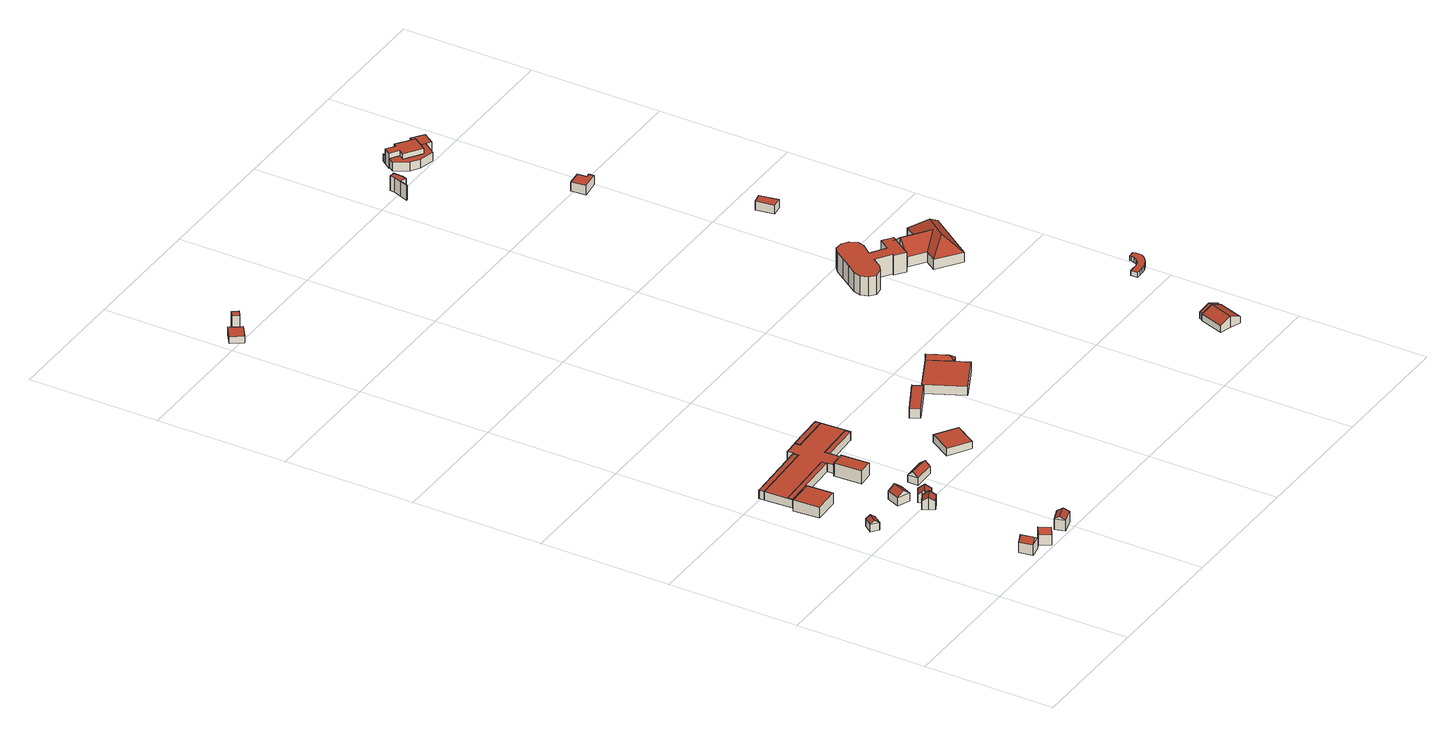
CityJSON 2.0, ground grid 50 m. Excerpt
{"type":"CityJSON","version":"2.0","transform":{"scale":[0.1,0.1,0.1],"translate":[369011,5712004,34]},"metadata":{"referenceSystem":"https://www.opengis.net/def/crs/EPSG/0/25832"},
"CityObjects":{
"building1":{"type":"Building","attributes":{"Geometrietyp2DReferenz":"3000","Gemeindeschluessel":"05513000","function":"31001_3260","roofType":"3100","measuredHeight":5.79},"address":[{"country":"Germany","locality":"Gelsenkirchen","thoroughfareNumber":"64","thoroughfareName":"Bleckstraße"}],"geometry":[{"type":"Solid","lod":"2","boundaries":[[[[0,1,2,3]],[[4,5,1,0]],[[6,7,5,4]],[[3,2,7,6]],[[0,8,4]],[[6,9,3]],[[3,9,8,0]],[[4,8,9,6]],[[1,5,7,2]]]],"semantics":{"surfaces":[{"type":"WallSurface"},{"type":"RoofSurface"},{"type":"GroundSurface"}],"values":[[0,0,0,0,0,0,1,1,2]]}}]},
"building2":{"type":"Building","attributes":{"Geometrietyp2DReferenz":"3000","Gemeindeschluessel":"05513000","function":"31001_3260","roofType":"3100","measuredHeight":4.39},"address":[{"country":"Germany","locality":"Gelsenkirchen","thoroughfareNumber":"64","thoroughfareName":"Bleckstraße"}],"geometry":[{"type":"Solid","lod":"2","boundaries":[[[[10,11,12,13]],[[14,15,11,10]],[[16,17,15,14]],[[13,12,17,16]],[[10,18,14]],[[16,19,13]],[[13,19,18,10]],[[14,18,19,16]],[[11,15,17,12]]]],"semantics":{"surfaces":[{"type":"WallSurface"},{"type":"RoofSurface"},{"type":"GroundSurface"}],"values":[[0,0,0,0,0,0,1,1,2]]}}]},
"building3":{"type":"Building","attributes":{"Geometrietyp2DReferenz":"3000","Gemeindeschluessel":"05513000","function":"31001_3260","roofType":"3100","measuredHeight":5.66},"address":[{"country":"Germany","locality":"Gelsenkirchen","thoroughfareNumber":"64","thoroughfareName":"Bleckstraße"}],"geometry":[{"type":"Solid","lod":"2","boundaries":[[[[20,21,22,23]],[[24,25,21,20]],[[26,27,25,24]],[[23,22,27,26]],[[20,28,24]],[[26,29,23]],[[23,29,28,20]],[[24,28,29,26]],[[21,25,27,22]]]],"semantics":{"surfaces":[{"type":"WallSurface"},{"type":"RoofSurface"},{"type":"GroundSurface"}],"values":[[0,0,0,0,0,0,1,1,2]]}}]},
"building4":{"type":"Building","attributes":{"Geometrietyp2DReferenz":"3000","Gemeindeschluessel":"05513000","function":"31001_3264","roofType":"1000","measuredHeight":4.33,"storeysAboveGround":1},"address":[{"country":"Germany","locality":"Gelsenkirchen","thoroughfareNumber":"64","thoroughfareName":"Bleckstraße"}],"geometry":[{"type":"Solid","lod":"2","boundaries":[[[[30,31,32,33]],[[34,35,31,30]],[[36,37,35,34]],[[33,32,37,36]],[[34,30,33,36]],[[31,35,37,32]]]],"semantics":{"surfaces":[{"type":"WallSurface"},{"type":"RoofSurface"},{"type":"GroundSurface"}],"values":[[0,0,0,0,1,2]]}}]},
"building5":{"type":"Building","attributes":{"Geometrietyp2DReferenz":"3000","Gemeindeschluessel":"05513000","function":"31001_3260","roofType":"3100","measuredHeight":5.54},"address":[{"country":"Germany","locality":"Gelsenkirchen","thoroughfareNumber":"64","thoroughfareName":"Bleckstraße"}],"geometry":[{"type":"Solid","lod":"2","boundaries":[[[[38,39,40,41]],[[42,43,39,38]],[[44,45,43,42]],[[41,40,45,44]],[[38,46,42]],[[44,47,41]],[[41,47,46,38]],[[42,46,47,44]],[[39,43,45,40]]]],"semantics":{"surfaces":[{"type":"WallSurface"},{"type":"RoofSurface"},{"type":"GroundSurface"}],"values":[[0,0,0,0,0,0,1,1,2]]}}]},
"building6":{"type":"Building","attributes":{"Geometrietyp2DReferenz":"3000","Gemeindeschluessel":"05513000","function":"31001_3260","roofType":"3100","measuredHeight":4.97},"address":[{"country":"Germany","locality":"Gelsenkirchen","thoroughfareNumber":"64","thoroughfareName":"Bleckstraße"}],"geometry":[{"type":"Solid","lod":"2","boundaries":[[[[48,49,50,51]],[[52,53,49,48]],[[54,55,53,52]],[[56,57,55,54]],[[58,59,57,56]],[[60,61,59,58]],[[51,50,61,60]],[[54,52,48,56]],[[51,60,58,56,48]],[[49,53,55,57,59,61,50]]]],"semantics":{"surfaces":[{"type":"WallSurface"},{"type":"RoofSurface"},{"type":"GroundSurface"}],"values":[[0,0,0,0,0,0,0,1,1,2]]}}]},
"building7":{"type":"Building","attributes":{"Geometrietyp2DReferenz":"3000","Gemeindeschluessel":"05513000","function":"51009_1610","roofType":"1000","measuredHeight":3.39},"geometry":[{"type":"Solid","lod":"2","boundaries":[[[[62,63,64,65]],[[66,67,63,62]],[[68,69,67,66]],[[65,64,69,68]],[[66,62,65,68]],[[63,67,69,64]]]],"semantics":{"surfaces":[{"type":"WallSurface"},{"type":"RoofSurface"},{"type":"GroundSurface"}],"values":[[0,0,0,0,1,2]]}}]},
"building8":{"type":"Building","attributes":{"Geometrietyp2DReferenz":"3000","Gemeindeschluessel":"05513000","function":"31001_3260","roofType":"3100","measuredHeight":5.21},"address":[{"country":"Germany","locality":"Gelsenkirchen","thoroughfareNumber":"64","thoroughfareName":"Bleckstraße"}],"geometry":[{"type":"Solid","lod":"2","boundaries":[[[[70,71,72,73]],[[74,75,71,70]],[[76,77,75,74]],[[73,72,77,76]],[[70,78,74]],[[76,79,73]],[[73,79,78,70]],[[74,78,79,76]],[[71,75,77,72]]]],"semantics":{"surfaces":[{"type":"WallSurface"},{"type":"RoofSurface"},{"type":"GroundSurface"}],"values":[[0,0,0,0,0,0,1,1,2]]}}]},
"building9":{"type":"Building","attributes":{"Geometrietyp2DReferenz":"3000","Gemeindeschluessel":"05513000","function":"51009_1610","roofType":"1000","measuredHeight":3.41},"geometry":[{"type":"Solid","lod":"2","boundaries":[[[[80,81,82,83]],[[84,85,81,80]],[[86,87,85,84]],[[83,82,87,86]],[[84,80,83,86]],[[81,85,87,82]]]],"semantics":{"surfaces":[{"type":"WallSurface"},{"type":"RoofSurface"},{"type":"GroundSurface"}],"values":[[0,0,0,0,1,2]]}}]},
"building10":{"type":"Building","attributes":{"Geometrietyp2DReferenz":"3000","Gemeindeschluessel":"05513000","function":"31001_3260","roofType":"3100","measuredHeight":4.9},"address":[{"country":"Germany","locality":"Gelsenkirchen","thoroughfareNumber":"64","thoroughfareName":"Bleckstraße"}],"geometry":[{"type":"Solid","lod":"2","boundaries":[[[[88,89,90,91]],[[92,93,89,88]],[[94,95,93,92]],[[96,97,95,94]],[[98,99,97,96]],[[100,101,99,98]],[[91,90,101,100]],[[94,92,88,91,96]],[[100,98,96,91]],[[89,93,95,97,99,101,90]]]],"semantics":{"surfaces":[{"type":"WallSurface"},{"type":"RoofSurface"},{"type":"GroundSurface"}],"values":[[0,0,0,0,0,0,0,1,1,2]]}}]},
"building11":{"type":"Building","attributes":{"Geometrietyp2DReferenz":"3000","Gemeindeschluessel":"05513000","function":"31001_3260","roofType":"1000","measuredHeight":3.38,"storeysAboveGround":1},"address":[{"country":"Germany","locality":"Gelsenkirchen","thoroughfareNumber":"64","thoroughfareName":"Bleckstraße"}],"geometry":[{"type":"Solid","lod":"2","boundaries":[[[[84,85,87,86]],[[80,81,85,84]],[[83,82,81,80]],[[102,103,82,83]],[[104,105,103,102]],[[106,107,105,104]],[[108,109,107,106]],[[110,111,109,108]],[[112,113,111,110]],[[114,115,113,112]],[[116,117,115,114]],[[118,119,117,116]],[[120,121,119,118]],[[122,123,121,120]],[[124,125,123,122]],[[126,127,125,124]],[[128,129,127,126]],[[130,131,129,128]],[[62,63,131,130]],[[65,64,63,62]],[[68,69,64,65]],[[66,67,69,68]],[[132,133,67,66]],[[134,135,133,132]],[[86,87,135,134]],[[132,66,68,65,62,130,128,126,124,122,120,118,116,114,112,110,108,106,104,102,83,80,84,86,134]],[[85,81,82,103,105,107,109,111,113,115,117,119,121,123,125,127,129,131,63,64,69,67,133,135,87]]]],"semantics":{"surfaces":[{"type":"WallSurface"},{"type":"RoofSurface"},{"type":"GroundSurface"}],"values":[[0,0,0,0,0,0,0,0,0,0,0,0,0,0,0,0,0,0,0,0,0,0,0,0,0,1,2]]}}]},
"building12":{"type":"Building","attributes":{"Geometrietyp2DReferenz":"3000","Gemeindeschluessel":"05513000","function":"51009_1610","roofType":"1000","measuredHeight":5.15},"geometry":[{"type":"Solid","lod":"2","boundaries":[[[[136,137,138,139]],[[140,141,137,136]],[[142,143,141,140]],[[139,138,143,142]],[[142,140,136,139]],[[137,141,143,138]]]],"semantics":{"surfaces":[{"type":"WallSurface"},{"type":"RoofSurface"},{"type":"GroundSurface"}],"values":[[0,0,0,0,1,2]]}}]},
"building13":{"type":"Building","attributes":{"Geometrietyp2DReferenz":"3000","Gemeindeschluessel":"05513000","function":"31001_3260","roofType":"3100","measuredHeight":4.71},"address":[{"country":"Germany","locality":"Gelsenkirchen","thoroughfareNumber":"64","thoroughfareName":"Bleckstraße"}],"geometry":[{"type":"Solid","lod":"2","boundaries":[[[[144,145,146,147]],[[148,149,145,144]],[[150,151,149,148]],[[147,146,151,150]],[[144,152,148]],[[150,153,147]],[[147,153,152,144]],[[148,152,153,150]],[[145,149,151,146]]]],"semantics":{"surfaces":[{"type":"WallSurface"},{"type":"RoofSurface"},{"type":"GroundSurface"}],"values":[[0,0,0,0,0,0,1,1,2]]}}]},
"building14":{"type":"Building","attributes":{"Geometrietyp2DReferenz":"3000","Gemeindeschluessel":"05513000","function":"51009_1610","roofType":"1000","measuredHeight":3.27},"geometry":[{"type":"Solid","lod":"2","boundaries":[[[[118,154,155,120]],[[124,156,154,118]],[[122,157,156,124]],[[120,155,157,122]],[[124,118,120,122]],[[154,156,157,155]]]],"semantics":{"surfaces":[{"type":"WallSurface"},{"type":"RoofSurface"},{"type":"GroundSurface"}],"values":[[0,0,0,0,1,2]]}}]},
"building15":{"type":"Building","attributes":{"Geometrietyp2DReferenz":"3000","Gemeindeschluessel":"05513000","function":"51009_1610","roofType":"1000","measuredHeight":3.39},"geometry":[{"type":"Solid","lod":"2","boundaries":[[[[158,159,160,161]],[[162,163,159,158]],[[164,165,163,162]],[[161,160,165,164]],[[162,158,161,164]],[[159,163,165,160]]]],"semantics":{"surfaces":[{"type":"WallSurface"},{"type":"RoofSurface"},{"type":"GroundSurface"}],"values":[[0,0,0,0,1,2]]}}]},
"building16":{"type":"Building","attributes":{"Geometrietyp2DReferenz":"3000","Gemeindeschluessel":"05513000","function":"31001_3260","roofType":"1000","measuredHeight":2.96},"address":[{"country":"Germany","locality":"Gelsenkirchen","thoroughfareNumber":"64","thoroughfareName":"Bleckstraße"}],"geometry":[{"type":"Solid","lod":"2","boundaries":[[[[166,167,168,169]],[[170,171,167,166]],[[172,173,171,170]],[[169,168,173,172]],[[170,166,169,172]],[[167,171,173,168]]]],"semantics":{"surfaces":[{"type":"WallSurface"},{"type":"RoofSurface"},{"type":"GroundSurface"}],"values":[[0,0,0,0,1,2]]}}]},
"building17":{"type":"Building","attributes":{"Geometrietyp2DReferenz":"3000","Gemeindeschluessel":"05513000","function":"31001_3260","roofType":"1000","measuredHeight":2.68},"address":[{"country":"Germany","locality":"Gelsenkirchen","thoroughfareNumber":"64","thoroughfareName":"Bleckstraße"}],"geometry":[{"type":"Solid","lod":"2","boundaries":[[[[174,175,176,177]],[[178,179,175,174]],[[180,181,179,178]],[[177,176,181,180]],[[178,174,177,180]],[[175,179,181,176]]]],"semantics":{"surfaces":[{"type":"WallSurface"},{"type":"RoofSurface"},{"type":"GroundSurface"}],"values":[[0,0,0,0,1,2]]}}]},
"building18":{"type":"Building","attributes":{"Geometrietyp2DReferenz":"3000","Gemeindeschluessel":"05513000","function":"31001_3260","roofType":"1000","measuredHeight":6.58},"address":[{"country":"Germany","locality":"Gelsenkirchen","thoroughfareNumber":"64","thoroughfareName":"Bleckstraße"}],"geometry":[{"type":"Solid","lod":"2","boundaries":[[[[182,183,184,185]],[[186,187,183,182]],[[188,189,187,186]],[[185,184,189,188]],[[186,182,185,188]],[[183,187,189,184]]]],"semantics":{"surfaces":[{"type":"WallSurface"},{"type":"RoofSurface"},{"type":"GroundSurface"}],"values":[[0,0,0,0,1,2]]}}]},
"building19":{"type":"Building","attributes":{"Geometrietyp2DReferenz":"3000","Gemeindeschluessel":"05513000","function":"31001_3260","roofType":"1000","measuredHeight":3.67},"address":[{"country":"Germany","locality":"Gelsenkirchen","thoroughfareNumber":"64","thoroughfareName":"Bleckstraße"}],"geometry":[{"type":"Solid","lod":"2","boundaries":[[[[190,191,192,193]],[[194,195,191,190]],[[196,197,195,194]],[[193,192,197,196]],[[194,190,193,196]],[[191,195,197,192]]]],"semantics":{"surfaces":[{"type":"WallSurface"},{"type":"RoofSurface"},{"type":"GroundSurface"}],"values":[[0,0,0,0,1,2]]}}]},
"building20":{"type":"Building","attributes":{"name":"Nashorngebäude","Gemeindeschluessel":"05513000","Geometrietyp2DReferenz":"3000","function":"31001_3260"},"address":[{"country":"Germany","locality":"Gelsenkirchen","thoroughfareNumber":"64","thoroughfareName":"Bleckstraße"}],"children":["building20-1","building20-2"]},
"building20-1":{"type":"BuildingPart","attributes":{"roofType":"1000","measuredHeight":3.69,"storeysAboveGround":1},"parents":["building20"],"geometry":[{"type":"MultiSurface","lod":"2","boundaries":[[[198,199,200,201]],[[202,203,199,198]],[[204,205,203,202]],[[202,198,201,204]],[[199,203,205,200]],[[206,201,200,207]],[[204,206,207,205]]],"semantics":{"surfaces":[{"type":"WallSurface"},{"type":"RoofSurface"},{"type":"GroundSurface"},{"type":"ClosureSurface"}],"values":[0,0,0,1,2,0,3]}}]},
"building20-2":{"type":"BuildingPart","attributes":{"roofType":"5000","measuredHeight":5.48,"storeysAboveGround":1},"parents":["building20"],"geometry":[{"type":"MultiSurface","lod":"2","boundaries":[[[208,209,210,211]],[[212,207,209,208]],[[211,210,205,213]],[[208,214,212]],[[213,215,211]],[[211,215,214,208]],[[212,214,215,213]],[[209,207,205,210]],[[212,213,204,206]],[[206,204,205,207]]],"semantics":{"surfaces":[{"type":"WallSurface"},{"type":"RoofSurface"},{"type":"GroundSurface"},{"type":"ClosureSurface"}],"values":[0,0,0,1,0,1,1,2,0,3]}}]},
"building21":{"type":"Building","attributes":{"Geometrietyp2DReferenz":"3000","Gemeindeschluessel":"05513000","function":"51009_1610","roofType":"9999","measuredHeight":7.81},"geometry":[{"type":"Solid","lod":"2","boundaries":[[[[216,217,218,219,220,221,222,223,224,225,226,227,228,229,230,231,232,233,234,235,236,237]],[[235,238,239,236]],[[234,240,238,235]],[[233,241,240,234]],[[232,242,241,233]],[[231,243,242,232]],[[230,244,243,231]],[[229,245,244,230]],[[228,246,245,229]],[[227,247,246,228]],[[226,248,247,227]],[[225,249,248,226]],[[224,250,249,225]],[[223,251,250,224]],[[219,252,253,220]],[[222,254,251,223]],[[221,255,254,222]],[[220,253,255,221]],[[218,256,252,219]],[[217,257,256,218]],[[216,258,257,217]],[[237,259,258,216]],[[236,239,259,237]],[[238,240,241,242,243,244,245,246,247,248,249,250,251,254,255,253,252,256,257,258,259,239]]]],"semantics":{"surfaces":[{"type":"RoofSurface"},{"type":"WallSurface"},{"type":"GroundSurface"}],"values":[[0,1,1,1,1,1,1,1,1,1,1,1,1,1,1,1,1,1,1,1,1,1,1,2]]}}]},
"building22":{"type":"Building","attributes":{"Geometrietyp2DReferenz":"3000","Gemeindeschluessel":"05513000","function":"31001_3260","roofType":"3100","measuredHeight":4.45},"address":[{"country":"Germany","locality":"Gelsenkirchen","thoroughfareNumber":"64","thoroughfareName":"Bleckstraße"}],"geometry":[{"type":"Solid","lod":"2","boundaries":[[[[260,261,262,263]],[[264,265,261,260]],[[266,267,265,264]],[[268,269,267,266]],[[270,271,269,268]],[[272,273,271,270]],[[274,275,273,272]],[[263,262,275,274]],[[266,264,260,263,268]],[[274,272,270,268,263]],[[261,265,267,269,271,273,275,262]]]],"semantics":{"surfaces":[{"type":"WallSurface"},{"type":"RoofSurface"},{"type":"GroundSurface"}],"values":[[0,0,0,0,0,0,0,0,1,1,2]]}}]},
"building23":{"type":"Building","attributes":{"Geometrietyp2DReferenz":"3000","Gemeindeschluessel":"05513000","function":"51009_1610","roofType":"3100","measuredHeight":4.4},"geometry":[{"type":"Solid","lod":"2","boundaries":[[[[276,271,277,278]],[[279,267,271,276]],[[280,281,267,279]],[[278,277,281,280]],[[276,268,279]],[[280,282,278]],[[278,282,268,276]],[[279,268,282,280]],[[271,267,281,277]]]],"semantics":{"surfaces":[{"type":"WallSurface"},{"type":"RoofSurface"},{"type":"GroundSurface"}],"values":[[0,0,0,0,0,0,1,1,2]]}}]},
"building24":{"type":"Building","attributes":{"Geometrietyp2DReferenz":"3000","Gemeindeschluessel":"05513000","function":"31001_3260","roofType":"1000","measuredHeight":5.9},"address":[{"country":"Germany","locality":"Gelsenkirchen","thoroughfareNumber":"64","thoroughfareName":"Bleckstraße"}],"geometry":[{"type":"Solid","lod":"2","boundaries":[[[[283,284,285,286]],[[287,288,284,283]],[[289,290,288,287]],[[291,292,290,289]],[[293,294,292,291]],[[295,296,294,293]],[[297,298,296,295]],[[299,300,298,297]],[[301,302,300,299]],[[286,285,302,301]],[[299,297,295,293,291,289,287,283,286,301]],[[284,288,290,292,294,296,298,300,302,285]]]],"semantics":{"surfaces":[{"type":"WallSurface"},{"type":"RoofSurface"},{"type":"GroundSurface"}],"values":[[0,0,0,0,0,0,0,0,0,0,1,2]]}}]},
"building25":{"type":"Building","attributes":{"Gemeindeschluessel":"05513000","Geometrietyp2DReferenz":"3000","function":"31001_3260"},"address":[{"country":"Germany","locality":"Gelsenkirchen","thoroughfareNumber":"64","thoroughfareName":"Bleckstraße"}],"children":["building25-1","building25-2"]},
"building25-1":{"type":"BuildingPart","attributes":{"roofType":"3200","measuredHeight":9.54,"storeysAboveGround":1},"parents":["building25"],"geometry":[{"type":"Solid","lod":"2","boundaries":[[[[303,304,305,306]],[[307,308,304,303]],[[309,310,308,307]],[[311,312,313,314]],[[315,316,312,311]],[[306,305,316,315]],[[317,303,306,318]],[[306,315,318]],[[318,315,311,314,309,307,317]],[[307,303,317]],[[304,308,310,313,312,316,305]],[[314,313,310,309]]]],"semantics":{"surfaces":[{"type":"WallSurface"},{"type":"RoofSurface"},{"type":"GroundSurface"},{"type":"ClosureSurface"}],"values":[[0,0,0,0,0,0,1,1,1,1,2,3]]}}]},
"building25-2":{"type":"BuildingPart","attributes":{"roofType":"5000","measuredHeight":8.51,"storeysAboveGround":1},"parents":["building25"],"geometry":[{"type":"Solid","lod":"2","boundaries":[[[[319,320,321,322]],[[323,324,320,319]],[[325,326,324,323]],[[327,328,326,325]],[[311,312,328,327]],[[314,313,312,311]],[[322,321,310,309]],[[323,319,322,309,329]],[[309,314,329]],[[314,311,327,325,323,329]],[[320,324,326,328,312,313,310,321]],[[309,310,313,314]]]],"semantics":{"surfaces":[{"type":"WallSurface"},{"type":"RoofSurface"},{"type":"GroundSurface"},{"type":"ClosureSurface"}],"values":[[0,0,0,0,0,0,0,1,1,1,2,3]]}}]},
"building26":{"type":"Building","attributes":{"Geometrietyp2DReferenz":"3000","Gemeindeschluessel":"05513000","function":"51009_1700","roofType":"9999","measuredHeight":1.88},"geometry":[{"type":"Solid","lod":"2","boundaries":[[[[330,331,332,333,334,335,336,337,338,339,340,341,342,343,344,345,346,347,348,349,350,351]],[[339,352,353,340]],[[338,354,352,339]],[[337,355,354,338]],[[336,356,355,337]],[[335,357,356,336]],[[334,358,357,335]],[[333,359,358,334]],[[332,360,359,333]],[[331,361,360,332]],[[330,362,361,331]],[[351,363,362,330]],[[350,364,363,351]],[[349,365,364,350]],[[348,366,365,349]],[[347,367,366,348]],[[346,368,367,347]],[[345,369,368,346]],[[344,370,369,345]],[[343,371,370,344]],[[342,372,371,343]],[[341,373,372,342]],[[340,353,373,341]],[[365,366,367,368,369,370,371,372,373,353,352,354,355,356,357,358,359,360,361,362,363,364]]]],"semantics":{"surfaces":[{"type":"RoofSurface"},{"type":"WallSurface"},{"type":"GroundSurface"}],"values":[[0,1,1,1,1,1,1,1,1,1,1,1,1,1,1,1,1,1,1,1,1,1,1,2]]}}]},
"building27":{"type":"Building","attributes":{"Geometrietyp2DReferenz":"3000","Gemeindeschluessel":"05513000","function":"31001_3260","roofType":"1000","measuredHeight":3.76},"address":[{"country":"Germany","locality":"Gelsenkirchen","thoroughfareNumber":"64","thoroughfareName":"Bleckstraße"}],"geometry":[{"type":"Solid","lod":"2","boundaries":[[[[374,375,376,377]],[[378,379,375,374]],[[380,381,379,378]],[[382,383,381,380]],[[384,385,383,382]],[[377,376,385,384]],[[382,380,378,374,377,384]],[[375,379,381,383,385,376]]]],"semantics":{"surfaces":[{"type":"WallSurface"},{"type":"RoofSurface"},{"type":"GroundSurface"}],"values":[[0,0,0,0,0,0,1,2]]}}]},
"building28":{"type":"Building","attributes":{"name":"Pavianhaus","Gemeindeschluessel":"05513000","Geometrietyp2DReferenz":"3000","function":"31001_3260"},"address":[{"country":"Germany","locality":"Gelsenkirchen","thoroughfareNumber":"64","thoroughfareName":"Bleckstraße"}],"children":["building28-1","building28-2","building28-3"]},
"building28-1":{"type":"BuildingPart","attributes":{"roofType":"1000","measuredHeight":6.06,"storeysAboveGround":2},"parents":["building28"],"geometry":[{"type":"MultiSurface","lod":"2","boundaries":[[[386,387,388,389]],[[390,391,392,393]],[[394,395,391,390]],[[396,397,395,394]],[[396,394,390,393,398,386,389,399,400,401]],[[402,388,387,403,392,391,395,397,404,405]],[[406,407,402,405]],[[400,399,408,409]],[[407,406,409,408]],[[407,410,388,402]],[[399,389,411,408]],[[410,407,408,411]],[[412,413,403,387]],[[386,398,414,415]],[[415,414,413,412]],[[413,416,392,403]],[[398,393,417,414]],[[414,417,416,413]],[[418,419,404,397]],[[396,401,420,421]],[[419,418,421,420]],[[419,406,405,404]],[[401,400,409,420]],[[406,419,420,409]]],"semantics":{"surfaces":[{"type":"WallSurface"},{"type":"RoofSurface"},{"type":"GroundSurface"},{"type":"ClosureSurface"}],"values":[0,0,0,0,1,2,0,0,3,0,0,3,0,0,3,0,0,3,0,0,3,0,0,3]}}]},
"building28-2":{"type":"BuildingPart","attributes":{"roofType":"1000","measuredHeight":2.89,"storeysAboveGround":2},"address":[{"country":"Germany","locality":"Gelsenkirchen","thoroughfareNumber":"64","thoroughfareName":"Bleckstraße"}],"parents":["building28"],"geometry":[{"type":"Solid","lod":"2","boundaries":[[[[417,416,422,423]],[[423,422,412,415]],[[414,417,423,415]],[[416,413,412,422]],[[417,414,413,416]],[[414,415,412,413]]]],"semantics":{"surfaces":[{"type":"WallSurface"},{"type":"RoofSurface"},{"type":"GroundSurface"},{"type":"ClosureSurface"}],"values":[[0,0,1,2,3,3]]}}]},
"building28-3":{"type":"BuildingPart","attributes":{"roofType":"9999","measuredHeight":3.52,"storeysAboveGround":2},"address":[{"country":"Germany","locality":"Gelsenkirchen","thoroughfareNumber":"64","thoroughfareName":"Bleckstraße"}],"parents":["building28"],"geometry":[{"type":"Solid","lod":"2","boundaries":[[[[424,425,426,427,421,420,409,408,411,428]],[[427,429,418,421]],[[426,430,429,427]],[[425,431,430,426]],[[424,432,431,425]],[[428,433,432,424]],[[411,410,433,428]],[[411,408,407,410]],[[408,409,406,407]],[[409,420,419,406]],[[420,421,418,419]],[[407,406,419,418,429,430,431,432,433,410]]]],"semantics":{"surfaces":[{"type":"RoofSurface"},{"type":"WallSurface"},{"type":"GroundSurface"}],"values":[[0,1,1,1,1,1,1,1,1,1,1,2]]}}]},
"building29":{"type":"Building","attributes":{"Geometrietyp2DReferenz":"3000","Gemeindeschluessel":"05513000","function":"51009_1610","roofType":"1000","measuredHeight":3.51},"geometry":[{"type":"Solid","lod":"2","boundaries":[[[[434,435,436,437]],[[438,439,435,434]],[[440,441,439,438]],[[437,436,441,440]],[[438,434,437,440]],[[435,439,441,436]]]],"semantics":{"surfaces":[{"type":"WallSurface"},{"type":"RoofSurface"},{"type":"GroundSurface"}],"values":[[0,0,0,0,1,2]]}}]},
"building30":{"type":"Building","attributes":{"Geometrietyp2DReferenz":"3000","Gemeindeschluessel":"05513000","function":"51009_1610","roofType":"1000","measuredHeight":4.1},"geometry":[{"type":"Solid","lod":"2","boundaries":[[[[442,443,444,445]],[[446,447,443,442]],[[448,449,447,446]],[[450,451,449,448]],[[427,452,451,450]],[[421,453,452,427]],[[445,444,453,421]],[[427,450,448,446,442,445,421]],[[443,447,449,451,452,453,444]]]],"semantics":{"surfaces":[{"type":"WallSurface"},{"type":"RoofSurface"},{"type":"GroundSurface"}],"values":[[0,0,0,0,0,0,0,1,2]]}}]}
},
"vertices":[
[321,39,46],[321,39,4],[310,92,4],[310,92,46],[275,30,46],[275,30,4],[265,81,46],[265,81,4],[298,35,62],[288,87,62],
[140,551,41],[140,551,10],[164,583,10],[164,583,41],[114,572,41],[114,572,10],[138,603,41],[138,603,10],[127,562,53],[151,593,53],
[398,33,47],[398,33,4],[377,71,4],[377,71,47],[363,8,47],[363,8,4],[338,44,47],[338,44,4],[380,21,61],[357,58,61],
[212,774,45],[212,774,2],[207,874,2],[207,874,45],[112,769,45],[112,769,2],[106,869,45],[106,869,2],
[459,9,47],[459,9,5],[514,27,5],[514,27,47],[448,49,47],[448,49,5],[498,67,47],[498,67,5],[453,29,60],[506,47,60],
[334,472,59],[334,472,9],[346,451,9],[346,451,42],[322,492,42],[322,492,9],[359,512,42],[359,512,9],[371,492,59],[371,492,9],[375,485,53],[375,485,9],[383,472,42],[383,472,9],
[358,884,46],[358,884,12],[357,904,12],[357,904,46],[108,871,46],[108,871,12],[107,891,46],[107,891,12],
[348,554,42],[348,554,10],[368,602,10],[368,602,42],[300,574,42],[300,574,10],[320,622,42],[320,622,10],[324,564,62],[344,612,62],
[353,992,46],[353,992,12],[352,1012,12],[352,1012,46],[103,979,46],[103,979,12],[102,999,46],[102,999,12],
[359,512,53],[359,512,10],[363,505,10],[363,505,59],[351,525,42],[351,525,10],[386,545,42],[386,545,10],[398,525,59],[398,525,10],[410,505,42],[410,505,10],[375,485,42],[375,485,10],
[356,1012,46],[356,1012,12],[354,1036,46],[354,1036,12],[409,1039,46],[409,1039,12],[410,1019,46],[410,1019,12],[560,1027,46],[560,1027,12],[559,1047,46],[559,1047,12],[561,1047,46],[561,1047,12],[568,913,46],[568,913,12],[565,913,46],[565,913,12],[564,933,46],[564,933,12],[414,925,46],[414,925,12],[415,905,46],[415,905,12],[417,862,46],[417,862,12],[362,859,46],[362,859,12],[361,884,46],[361,884,12],[106,871,46],[106,871,12],[100,999,46],[100,999,12],
[417,862,53],[417,862,2],[362,859,2],[362,859,53],[423,756,53],[423,756,2],[367,753,53],[367,753,2],
[440,576,42],[440,576,13],[523,577,13],[523,577,42],[439,616,42],[439,616,13],[523,617,42],[523,617,13],[439,596,60],[523,597,60],
[565,913,13],[564,933,13],[415,905,13],[414,925,13],
[560,1027,47],[560,1027,13],[559,1047,13],[559,1047,47],[410,1019,47],[410,1019,13],[409,1039,47],[409,1039,13],
[778,614,43],[778,614,14],[696,666,14],[696,666,43],[726,532,43],[726,532,14],[644,584,43],[644,584,14],
[83,3004,52],[83,3004,25],[53,3047,25],[53,3047,52],[34,2970,52],[34,2970,25],[4,3012,52],[4,3012,25],
[105,3033,92],[105,3033,26],[89,3054,26],[89,3054,92],[83,3017,92],[83,3017,26],[68,3039,92],[68,3039,26],
[933,842,48],[933,842,11],[915,878,11],[915,878,48],[804,778,48],[804,778,11],[786,813,48],[786,813,11],
[997,708,53],[997,708,16],[1132,773,16],[1132,773,53],[930,849,53],[930,849,16],[1065,913,53],[1065,913,16],[1108,824,53],[1108,824,16],
[1131,835,54],[1131,835,16],[1088,924,16],[1088,924,54],[1108,824,54],[1065,913,54],[1111,847,70],[1076,919,70],
[1304,1274,134],[1326,1255,134],[1357,1260,134],[1379,1275,134],[1405,1312,134],[1464,1273,134],[1460,1267,134],[1497,1239,134],[1557,1324,134],[1518,1351,134],[1489,1309,134],[1430,1347,134],[1462,1386,134],[1469,1412,134],[1456,1441,134],[1432,1457,134],[1402,1458,134],[1380,1439,134],[1355,1403,134],[1329,1367,134],[1303,1330,134],[1295,1302,134],[1329,1367,56],[1303,1330,56],[1355,1403,56],[1380,1439,56],[1402,1458,56],[1432,1457,56],[1456,1441,56],[1469,1412,56],[1462,1386,56],[1430,1347,56],[1489,1309,56],[1518,1351,56],[1557,1324,56],[1497,1239,56],[1379,1275,56],[1405,1312,56],[1460,1267,56],[1464,1273,56],[1357,1260,56],[1326,1255,56],[1304,1274,56],[1295,1302,56],
[1738,152,62],[1738,152,36],[1779,139,36],[1779,139,80],[1769,244,62],[1769,244,36],[1772,243,63],[1772,243,36],[1811,231,80],[1811,231,36],[1850,218,63],[1850,218,36],[1852,217,62],[1852,217,36],[1821,125,62],[1821,125,36],
[1850,218,62],[1854,231,36],[1854,231,62],[1772,243,62],[1776,257,62],[1776,257,36],[1815,244,80],
[1084,2999,89],[1084,2999,30],[1073,2970,30],[1073,2970,89],[1084,3015,89],[1084,3015,30],[1105,3014,89],[1105,3014,30],[1104,2982,89],[1104,2982,30],[1104,2981,89],[1104,2981,30],[1097,2961,89],[1097,2961,30],[1075,2969,89],[1075,2969,30],[1063,2936,89],[1063,2936,30],[1061,2937,89],[1061,2937,30],
[1618,1085,118],[1618,1085,78],[1743,1261,78],[1743,1261,118],[1527,1150,118],[1527,1150,78],[1557,1193,118],[1557,1193,78],[1621,1284,118],[1621,1284,78],[1621,1283,78],[1621,1283,118],[1651,1326,118],[1651,1326,78],[1605,1164,173],[1664,1247,173],
[1497,1239,121],[1497,1239,78],[1495,1236,78],[1495,1236,118],[1527,1282,163],[1527,1282,78],[1557,1324,121],[1557,1324,78],[1559,1327,118],[1559,1327,78],[1626,1212,163],
[1882,561,60],[1898,561,60],[1914,562,60],[1928,563,60],[1940,568,60],[1954,574,60],[1966,582,60],[1975,592,60],[1983,604,60],[1984,616,60],[1984,628,60],[1982,638,60],[1957,636,60],[1957,629,60],[1956,618,60],[1951,609,60],[1944,601,60],[1937,595,60],[1925,590,60],[1914,588,60],[1896,588,60],[1881,587,60],[1984,616,41],[1984,628,41],[1983,604,41],[1975,592,41],[1966,582,41],[1954,574,41],[1940,568,41],[1928,563,41],[1914,562,41],[1898,561,41],[1882,561,41],[1881,587,41],[1896,588,41],[1914,588,41],[1925,590,41],[1937,595,41],[1944,601,41],[1951,609,41],[1956,618,41],[1957,629,41],[1957,636,41],[1982,638,41],
[1441,2455,71],[1441,2455,34],[1437,2490,34],[1437,2490,71],[1455,2457,71],[1455,2457,34],[1458,2436,71],[1458,2436,34],[1390,2429,71],[1390,2429,34],[1384,2485,71],[1384,2485,34],
[1202,3103,103],[1202,3103,43],[1184,3078,43],[1184,3078,103],[1305,3048,103],[1305,3048,43],[1243,3092,43],[1243,3092,103],[1307,3047,103],[1307,3047,43],[1299,3036,103],[1299,3036,43],[1235,3080,103],[1217,3055,103],[1204,3037,103],[1268,2992,103],[1217,3055,43],[1235,3080,43],[1268,2992,43],[1204,3037,43],[1204,3037,48],[1217,3055,48],[1217,3055,83],[1204,3037,83],[1184,3078,48],[1184,3078,83],[1202,3103,44],[1235,3080,44],[1235,3080,73],[1202,3103,73],[1243,3092,44],[1243,3092,73],[1299,3036,48],[1268,2992,48],[1268,2992,83],[1299,3036,83],
[1210,3116,44],[1210,3116,73],
[1199,3005,83],[1232,2982,83],[1290,2969,83],[1325,3018,83],[1168,3055,83],[1325,3018,48],[1290,2969,48],[1232,2982,48],[1199,3005,48],[1168,3055,48],
[1654,1828,65],[1654,1828,30],[1641,1901,30],[1641,1901,65],[1614,1823,65],[1614,1823,30],[1603,1893,65],[1603,1893,30],
[1305,3048,83],[1305,3048,42],[1307,3047,42],[1307,3047,83],[1328,3080,83],[1328,3080,42],[1373,3047,83],[1373,3047,42],[1343,3005,83],[1343,3005,42],[1325,3018,42],[1299,3036,42]
]}
